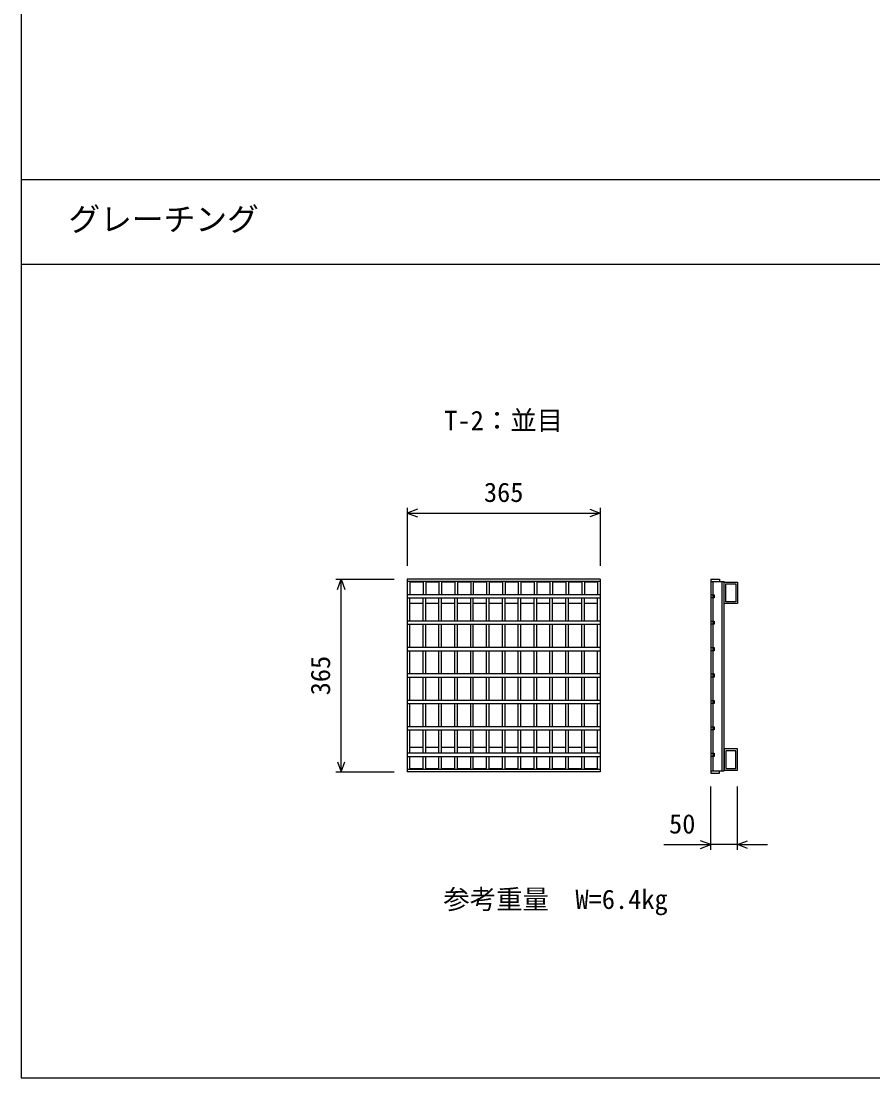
# Model space of a CAD drawing. Units: millimetres, scale not verified. Extents: x 15 to 25215, y 0 to 17820.
# Drawn here: x 7983 to 9595, y 11587 to 13587 of the extents above; entities that cross this region are included whole.
import ezdxf
from ezdxf.enums import TextEntityAlignment as Align

# ---------------------------------------------------------------- set-up
doc = ezdxf.new("R2010")
doc.units = ezdxf.units.MM
doc.header["$LTSCALE"] = 30
for name, color, linetype, lineweight in [('DIM', 7, 'Continuous', 25), ('HATCH', 6, 'Continuous', 25), ('TXT', 7, 'Continuous', 25)]:
    doc.layers.add(name, color=color, linetype=linetype, lineweight=lineweight)
doc.styles.add('ＭＳ ゴシック', font='')
doc.styles.get('ＭＳ ゴシック').set_extended_font_data('MS Gothic')

msp = doc.modelspace()

# ---------------------------------------------------------------- linework, layer by layer
at = {"layer": 'DIM'}
for p, q in [((7983.48, 15586.57), (7983.48, 11586.57)), ((7983.48, 13286.57), (14483.48, 13286.57)), ((7983.48, 13126.57), (14483.48, 13126.57)), ((8713.92, 12665.53), (8713.92, 12555.53)), ((8733.37, 12662.61), (8713.92, 12655.53)), ((9059.46, 12662.61), (9078.92, 12655.53)), ((9078.92, 12665.53), (9078.92, 12555.53)), ((8713.92, 12655.53), (9078.92, 12655.53)), ((8713.92, 12655.53), (8733.37, 12648.45)), ((9078.92, 12655.53), (9059.46, 12648.45)), ((8578.92, 12530.53), (8688.92, 12530.53)), ((8581.83, 12511.07), (8588.92, 12530.53)), ((8588.92, 12165.53), (8588.92, 12530.53)), ((8588.92, 12530.53), (8596, 12511.07)), ((8581.83, 12184.99), (8588.92, 12165.53)), ((8588.92, 12165.53), (8596, 12184.99)), ((8578.92, 12165.53), (8688.92, 12165.53)), ((9288.44, 12018.03), (9288.44, 12138.03)), ((9338.44, 12018.03), (9338.44, 12138.03)), ((9199.28, 12028.03), (9288.44, 12028.03)), ((9288.44, 12028.03), (9268.98, 12035.11)), ((9268.98, 12020.95), (9288.44, 12028.03)), ((9338.44, 12028.03), (9288.44, 12028.03)), ((9338.44, 12028.03), (9357.89, 12035.11)), ((9338.44, 12028.03), (9395.5, 12028.03)), ((9357.89, 12020.95), (9338.44, 12028.03)), ((7983.48, 11586.57), (14483.48, 11586.57))]:
    msp.add_line(p, q, dxfattribs=at)
at = {"layer": 'HATCH'}
for p, q in [((8713.92, 12530.53), (8713.92, 12165.53)), ((9078.92, 12530.53), (8713.92, 12530.53)), ((9078.92, 12526.03), (8713.92, 12526.03)), ((8718.92, 12526.03), (8718.92, 12501.03)), ((8743.92, 12524.53), (8718.92, 12524.53)), ((8743.92, 12526.03), (8743.92, 12501.03)), ((8748.92, 12526.03), (8748.92, 12501.03)), ((8773.92, 12524.53), (8748.92, 12524.53)), ((8773.92, 12526.03), (8773.92, 12501.03)), ((8778.92, 12526.03), (8778.92, 12501.03)), ((8803.92, 12524.53), (8778.92, 12524.53)), ((8803.92, 12526.03), (8803.92, 12501.03)), ((8808.92, 12526.03), (8808.92, 12501.03)), ((8833.92, 12524.53), (8808.92, 12524.53)), ((8833.92, 12526.03), (8833.92, 12501.03)), ((8838.92, 12526.03), (8838.92, 12501.03)), ((8863.92, 12524.53), (8838.92, 12524.53)), ((8863.92, 12526.03), (8863.92, 12501.03)), ((8868.92, 12526.03), (8868.92, 12501.03)), ((8893.92, 12524.53), (8868.92, 12524.53)), ((8893.92, 12526.03), (8893.92, 12501.03)), ((8898.92, 12526.03), (8898.92, 12501.03)), ((8923.92, 12524.53), (8898.92, 12524.53)), ((8923.92, 12526.03), (8923.92, 12501.03)), ((8928.92, 12526.03), (8928.92, 12501.03)), ((8953.92, 12524.53), (8928.92, 12524.53)), ((8953.92, 12526.03), (8953.92, 12501.03)), ((8958.92, 12526.03), (8958.92, 12501.03)), ((8983.92, 12524.53), (8958.92, 12524.53)), ((8983.92, 12526.03), (8983.92, 12501.03)), ((8988.92, 12526.03), (8988.92, 12501.03)), ((9013.92, 12524.53), (8988.92, 12524.53)), ((9013.92, 12526.03), (9013.92, 12501.03)), ((9018.92, 12526.03), (9018.92, 12501.03)), ((9043.92, 12524.53), (9018.92, 12524.53)), ((9043.92, 12526.03), (9043.92, 12501.03)), ((9048.92, 12526.03), (9048.92, 12501.03)), ((9073.92, 12524.53), (9048.92, 12524.53)), ((9073.92, 12526.03), (9073.92, 12501.03)), ((9078.92, 12530.53), (9078.92, 12165.53)), ((9288.44, 12530.53), (9288.44, 12163.03)), ((9288.44, 12530.53), (9304.44, 12530.53)), ((9288.44, 12526.03), (9313.44, 12526.03)), ((9292.44, 12167.53), (9292.44, 12526.03)), ((9304.44, 12530.53), (9304.44, 12526.03)), ((9309.44, 12167.53), (9309.44, 12526.03)), ((9313.44, 12167.53), (9313.44, 12526.03)), ((9313.44, 12524.53), (9338.44, 12524.53)), ((9313.44, 12484.53), (9313.44, 12524.53)), ((9316.64, 12521.33), (9335.24, 12521.33)), ((9316.64, 12487.73), (9316.64, 12521.33)), ((9335.24, 12521.33), (9335.24, 12487.73)), ((9338.44, 12524.53), (9338.44, 12484.53)), ((9078.92, 12501.03), (8713.92, 12501.03)), ((9288.44, 12501.03), (9294.44, 12501.03)), ((9294.44, 12501.03), (9294.44, 12495.03)), ((8713.92, 12495.03), (9078.92, 12495.03)), ((8718.92, 12451.03), (8718.92, 12495.03)), ((8743.92, 12484.53), (8718.92, 12484.53)), ((8743.92, 12451.03), (8743.92, 12495.03)), ((8748.92, 12451.03), (8748.92, 12495.03)), ((8773.92, 12484.53), (8748.92, 12484.53)), ((8773.92, 12451.03), (8773.92, 12495.03)), ((8778.92, 12451.03), (8778.92, 12495.03)), ((8803.92, 12484.53), (8778.92, 12484.53)), ((8803.92, 12451.03), (8803.92, 12495.03)), ((8808.92, 12451.03), (8808.92, 12495.03)), ((8833.92, 12484.53), (8808.92, 12484.53)), ((8833.92, 12451.03), (8833.92, 12495.03)), ((8838.92, 12451.03), (8838.92, 12495.03)), ((8863.92, 12484.53), (8838.92, 12484.53)), ((8863.92, 12451.03), (8863.92, 12495.03)), ((8868.92, 12451.03), (8868.92, 12495.03)), ((8893.92, 12484.53), (8868.92, 12484.53)), ((8893.92, 12451.03), (8893.92, 12495.03)), ((8898.92, 12451.03), (8898.92, 12495.03)), ((8923.92, 12484.53), (8898.92, 12484.53)), ((8923.92, 12451.03), (8923.92, 12495.03)), ((8928.92, 12451.03), (8928.92, 12495.03)), ((8953.92, 12484.53), (8928.92, 12484.53)), ((8953.92, 12451.03), (8953.92, 12495.03)), ((8958.92, 12451.03), (8958.92, 12495.03)), ((8983.92, 12484.53), (8958.92, 12484.53)), ((8983.92, 12451.03), (8983.92, 12495.03)), ((8988.92, 12451.03), (8988.92, 12495.03)), ((9013.92, 12484.53), (8988.92, 12484.53)), ((9013.92, 12451.03), (9013.92, 12495.03)), ((9018.92, 12451.03), (9018.92, 12495.03)), ((9043.92, 12484.53), (9018.92, 12484.53)), ((9043.92, 12451.03), (9043.92, 12495.03)), ((9048.92, 12451.03), (9048.92, 12495.03)), ((9073.92, 12484.53), (9048.92, 12484.53)), ((9073.92, 12451.03), (9073.92, 12495.03)), ((9294.44, 12495.03), (9288.44, 12495.03)), ((9338.44, 12484.53), (9313.44, 12484.53)), ((9335.24, 12487.73), (9316.64, 12487.73)), ((9078.92, 12451.03), (8713.92, 12451.03)), ((8713.92, 12445.03), (9078.92, 12445.03)), ((8718.92, 12401.03), (8718.92, 12445.03)), ((8743.92, 12401.03), (8743.92, 12445.03)), ((8748.92, 12401.03), (8748.92, 12445.03)), ((8773.92, 12401.03), (8773.92, 12445.03)), ((8778.92, 12401.03), (8778.92, 12445.03)), ((8803.92, 12401.03), (8803.92, 12445.03)), ((8808.92, 12401.03), (8808.92, 12445.03)), ((8833.92, 12401.03), (8833.92, 12445.03)), ((8838.92, 12401.03), (8838.92, 12445.03)), ((8863.92, 12401.03), (8863.92, 12445.03)), ((8868.92, 12401.03), (8868.92, 12445.03)), ((8893.92, 12401.03), (8893.92, 12445.03)), ((8898.92, 12401.03), (8898.92, 12445.03)), ((8923.92, 12401.03), (8923.92, 12445.03)), ((8928.92, 12401.03), (8928.92, 12445.03)), ((8953.92, 12401.03), (8953.92, 12445.03)), ((8958.92, 12401.03), (8958.92, 12445.03)), ((8983.92, 12401.03), (8983.92, 12445.03)), ((8988.92, 12401.03), (8988.92, 12445.03)), ((9013.92, 12401.03), (9013.92, 12445.03)), ((9018.92, 12401.03), (9018.92, 12445.03)), ((9043.92, 12401.03), (9043.92, 12445.03)), ((9048.92, 12401.03), (9048.92, 12445.03)), ((9073.92, 12401.03), (9073.92, 12445.03)), ((9288.44, 12451.03), (9294.44, 12451.03)), ((9294.44, 12445.03), (9288.44, 12445.03)), ((9294.44, 12451.03), (9294.44, 12445.03)), ((9078.92, 12401.03), (8713.92, 12401.03)), ((9288.44, 12401.03), (9294.44, 12401.03)), ((9294.44, 12401.03), (9294.44, 12395.03)), ((8713.92, 12395.03), (9078.92, 12395.03)), ((8718.92, 12351.03), (8718.92, 12395.03)), ((8743.92, 12351.03), (8743.92, 12395.03)), ((8748.92, 12351.03), (8748.92, 12395.03)), ((8773.92, 12351.03), (8773.92, 12395.03)), ((8778.92, 12351.03), (8778.92, 12395.03)), ((8803.92, 12351.03), (8803.92, 12395.03)), ((8808.92, 12351.03), (8808.92, 12395.03)), ((8833.92, 12351.03), (8833.92, 12395.03)), ((8838.92, 12351.03), (8838.92, 12395.03)), ((8863.92, 12351.03), (8863.92, 12395.03)), ((8868.92, 12351.03), (8868.92, 12395.03)), ((8893.92, 12351.03), (8893.92, 12395.03)), ((8898.92, 12351.03), (8898.92, 12395.03)), ((8923.92, 12351.03), (8923.92, 12395.03)), ((8928.92, 12351.03), (8928.92, 12395.03)), ((8953.92, 12351.03), (8953.92, 12395.03)), ((8958.92, 12351.03), (8958.92, 12395.03)), ((8983.92, 12351.03), (8983.92, 12395.03)), ((8988.92, 12351.03), (8988.92, 12395.03)), ((9013.92, 12351.03), (9013.92, 12395.03)), ((9018.92, 12351.03), (9018.92, 12395.03)), ((9043.92, 12351.03), (9043.92, 12395.03)), ((9048.92, 12351.03), (9048.92, 12395.03)), ((9073.92, 12351.03), (9073.92, 12395.03)), ((9294.44, 12395.03), (9288.44, 12395.03)), ((9078.92, 12351.03), (8713.92, 12351.03)), ((8713.92, 12345.03), (9078.92, 12345.03)), ((8718.92, 12301.03), (8718.92, 12345.03)), ((8743.92, 12301.03), (8743.92, 12345.03)), ((8748.92, 12301.03), (8748.92, 12345.03)), ((8773.92, 12301.03), (8773.92, 12345.03)), ((8778.92, 12301.03), (8778.92, 12345.03)), ((8803.92, 12301.03), (8803.92, 12345.03)), ((8808.92, 12301.03), (8808.92, 12345.03)), ((8833.92, 12301.03), (8833.92, 12345.03)), ((8838.92, 12301.03), (8838.92, 12345.03)), ((8863.92, 12301.03), (8863.92, 12345.03)), ((8868.92, 12301.03), (8868.92, 12345.03)), ((8893.92, 12301.03), (8893.92, 12345.03)), ((8898.92, 12301.03), (8898.92, 12345.03)), ((8923.92, 12301.03), (8923.92, 12345.03)), ((8928.92, 12301.03), (8928.92, 12345.03)), ((8953.92, 12301.03), (8953.92, 12345.03)), ((8958.92, 12301.03), (8958.92, 12345.03)), ((8983.92, 12301.03), (8983.92, 12345.03)), ((8988.92, 12301.03), (8988.92, 12345.03)), ((9013.92, 12301.03), (9013.92, 12345.03)), ((9018.92, 12301.03), (9018.92, 12345.03)), ((9043.92, 12301.03), (9043.92, 12345.03)), ((9048.92, 12301.03), (9048.92, 12345.03)), ((9073.92, 12301.03), (9073.92, 12345.03)), ((9288.44, 12351.03), (9294.44, 12351.03)), ((9294.44, 12345.03), (9288.44, 12345.03)), ((9294.44, 12351.03), (9294.44, 12345.03)), ((9078.92, 12301.03), (8713.92, 12301.03)), ((9288.44, 12301.03), (9294.44, 12301.03)), ((9294.44, 12301.03), (9294.44, 12295.03)), ((8713.92, 12295.03), (9078.92, 12295.03)), ((8718.92, 12251.03), (8718.92, 12295.03)), ((8743.92, 12251.03), (8743.92, 12295.03)), ((8748.92, 12251.03), (8748.92, 12295.03)), ((8773.92, 12251.03), (8773.92, 12295.03)), ((8778.92, 12251.03), (8778.92, 12295.03)), ((8803.92, 12251.03), (8803.92, 12295.03)), ((8808.92, 12251.03), (8808.92, 12295.03)), ((8833.92, 12251.03), (8833.92, 12295.03)), ((8838.92, 12251.03), (8838.92, 12295.03)), ((8863.92, 12251.03), (8863.92, 12295.03)), ((8868.92, 12251.03), (8868.92, 12295.03)), ((8893.92, 12251.03), (8893.92, 12295.03)), ((8898.92, 12251.03), (8898.92, 12295.03)), ((8923.92, 12251.03), (8923.92, 12295.03)), ((8928.92, 12251.03), (8928.92, 12295.03)), ((8953.92, 12251.03), (8953.92, 12295.03)), ((8958.92, 12251.03), (8958.92, 12295.03)), ((8983.92, 12251.03), (8983.92, 12295.03)), ((8988.92, 12251.03), (8988.92, 12295.03)), ((9013.92, 12251.03), (9013.92, 12295.03)), ((9018.92, 12251.03), (9018.92, 12295.03)), ((9043.92, 12251.03), (9043.92, 12295.03)), ((9048.92, 12251.03), (9048.92, 12295.03)), ((9073.92, 12251.03), (9073.92, 12295.03)), ((9294.44, 12295.03), (9288.44, 12295.03)), ((9078.92, 12251.03), (8713.92, 12251.03)), ((8713.92, 12245.03), (9078.92, 12245.03)), ((8718.92, 12201.03), (8718.92, 12245.03)), ((8743.92, 12201.03), (8743.92, 12245.03)), ((8748.92, 12201.03), (8748.92, 12245.03)), ((8773.92, 12201.03), (8773.92, 12245.03)), ((8778.92, 12201.03), (8778.92, 12245.03)), ((8803.92, 12201.03), (8803.92, 12245.03)), ((8808.92, 12201.03), (8808.92, 12245.03)), ((8833.92, 12201.03), (8833.92, 12245.03)), ((8838.92, 12201.03), (8838.92, 12245.03)), ((8863.92, 12201.03), (8863.92, 12245.03)), ((8868.92, 12201.03), (8868.92, 12245.03)), ((8893.92, 12201.03), (8893.92, 12245.03)), ((8898.92, 12201.03), (8898.92, 12245.03)), ((8923.92, 12201.03), (8923.92, 12245.03)), ((8928.92, 12201.03), (8928.92, 12245.03)), ((8953.92, 12201.03), (8953.92, 12245.03)), ((8958.92, 12201.03), (8958.92, 12245.03)), ((8983.92, 12201.03), (8983.92, 12245.03)), ((8988.92, 12201.03), (8988.92, 12245.03)), ((9013.92, 12201.03), (9013.92, 12245.03)), ((9018.92, 12201.03), (9018.92, 12245.03)), ((9043.92, 12201.03), (9043.92, 12245.03)), ((9048.92, 12201.03), (9048.92, 12245.03)), ((9073.92, 12201.03), (9073.92, 12245.03)), ((9288.44, 12251.03), (9294.44, 12251.03)), ((9294.44, 12245.03), (9288.44, 12245.03)), ((9294.44, 12251.03), (9294.44, 12245.03)), ((9078.92, 12201.03), (8713.92, 12201.03)), ((8743.92, 12211.53), (8718.92, 12211.53)), ((8773.92, 12211.53), (8748.92, 12211.53)), ((8803.92, 12211.53), (8778.92, 12211.53)), ((8833.92, 12211.53), (8808.92, 12211.53)), ((8863.92, 12211.53), (8838.92, 12211.53)), ((8893.92, 12211.53), (8868.92, 12211.53)), ((8923.92, 12211.53), (8898.92, 12211.53)), ((8953.92, 12211.53), (8928.92, 12211.53)), ((8983.92, 12211.53), (8958.92, 12211.53)), ((9013.92, 12211.53), (8988.92, 12211.53)), ((9043.92, 12211.53), (9018.92, 12211.53)), ((9073.92, 12211.53), (9048.92, 12211.53)), ((9288.44, 12201.03), (9294.44, 12201.03)), ((9294.44, 12201.03), (9294.44, 12195.03)), ((9338.44, 12209.03), (9313.44, 12209.03)), ((9313.44, 12209.03), (9313.44, 12169.03)), ((9335.24, 12205.83), (9316.64, 12205.83)), ((9316.64, 12205.83), (9316.64, 12172.23)), ((9335.24, 12172.23), (9335.24, 12205.83)), ((9338.44, 12169.03), (9338.44, 12209.03)), ((8713.92, 12195.03), (9078.92, 12195.03)), ((8718.92, 12170.03), (8718.92, 12195.03)), ((8743.92, 12170.03), (8743.92, 12195.03)), ((8748.92, 12170.03), (8748.92, 12195.03)), ((8773.92, 12170.03), (8773.92, 12195.03)), ((8778.92, 12170.03), (8778.92, 12195.03)), ((8803.92, 12170.03), (8803.92, 12195.03)), ((8808.92, 12170.03), (8808.92, 12195.03)), ((8833.92, 12170.03), (8833.92, 12195.03)), ((8838.92, 12170.03), (8838.92, 12195.03)), ((8863.92, 12170.03), (8863.92, 12195.03)), ((8868.92, 12170.03), (8868.92, 12195.03)), ((8893.92, 12170.03), (8893.92, 12195.03)), ((8898.92, 12170.03), (8898.92, 12195.03)), ((8923.92, 12170.03), (8923.92, 12195.03)), ((8928.92, 12170.03), (8928.92, 12195.03)), ((8953.92, 12170.03), (8953.92, 12195.03)), ((8958.92, 12170.03), (8958.92, 12195.03)), ((8983.92, 12170.03), (8983.92, 12195.03)), ((8988.92, 12170.03), (8988.92, 12195.03)), ((9013.92, 12170.03), (9013.92, 12195.03)), ((9018.92, 12170.03), (9018.92, 12195.03)), ((9043.92, 12170.03), (9043.92, 12195.03)), ((9048.92, 12170.03), (9048.92, 12195.03)), ((9073.92, 12170.03), (9073.92, 12195.03)), ((9294.44, 12195.03), (9288.44, 12195.03)), ((9078.92, 12170.03), (8713.92, 12170.03)), ((9078.92, 12165.53), (8713.92, 12165.53)), ((8743.92, 12171.53), (8718.92, 12171.53)), ((8773.92, 12171.53), (8748.92, 12171.53)), ((8803.92, 12171.53), (8778.92, 12171.53)), ((8833.92, 12171.53), (8808.92, 12171.53)), ((8863.92, 12171.53), (8838.92, 12171.53)), ((8893.92, 12171.53), (8868.92, 12171.53)), ((8923.92, 12171.53), (8898.92, 12171.53)), ((8953.92, 12171.53), (8928.92, 12171.53)), ((8983.92, 12171.53), (8958.92, 12171.53)), ((9013.92, 12171.53), (8988.92, 12171.53)), ((9043.92, 12171.53), (9018.92, 12171.53)), ((9073.92, 12171.53), (9048.92, 12171.53)), ((9288.44, 12167.53), (9313.44, 12167.53)), ((9288.44, 12163.03), (9304.44, 12163.03)), ((9304.44, 12163.03), (9304.44, 12167.53)), ((9313.44, 12169.03), (9338.44, 12169.03)), ((9316.64, 12172.23), (9335.24, 12172.23))]:
    msp.add_line(p, q, dxfattribs=at)

# ---------------------------------------------------------------- texts
at = {"layer": 'DIM', "style": 'ＭＳ ゴシック'}
for s, p in [('365', (8858.92, 12665.53)), ('50', (9209.16, 12038.03)), ('参考重量\u3000W=6.4kg', (8782.05, 11895.22))]:
    msp.add_text(s, height=36.66, dxfattribs=at).set_placement(p, align=Align.BOTTOM_LEFT)
msp.add_text('365', height=36.66, rotation=90, dxfattribs=at).set_placement((8578.92, 12310.53), align=Align.BOTTOM_LEFT)
at = {"layer": 'TXT', "style": 'ＭＳ ゴシック'}
for s, height, p in [('グレーチング', 43.99, (8072.98, 13176.57)), ('T-2：並目', 36.66, (8783.92, 12801.39))]:
    msp.add_text(s, height=height, dxfattribs=at).set_placement(p, align=Align.BOTTOM_LEFT)

doc.saveas('drawing.dxf')
